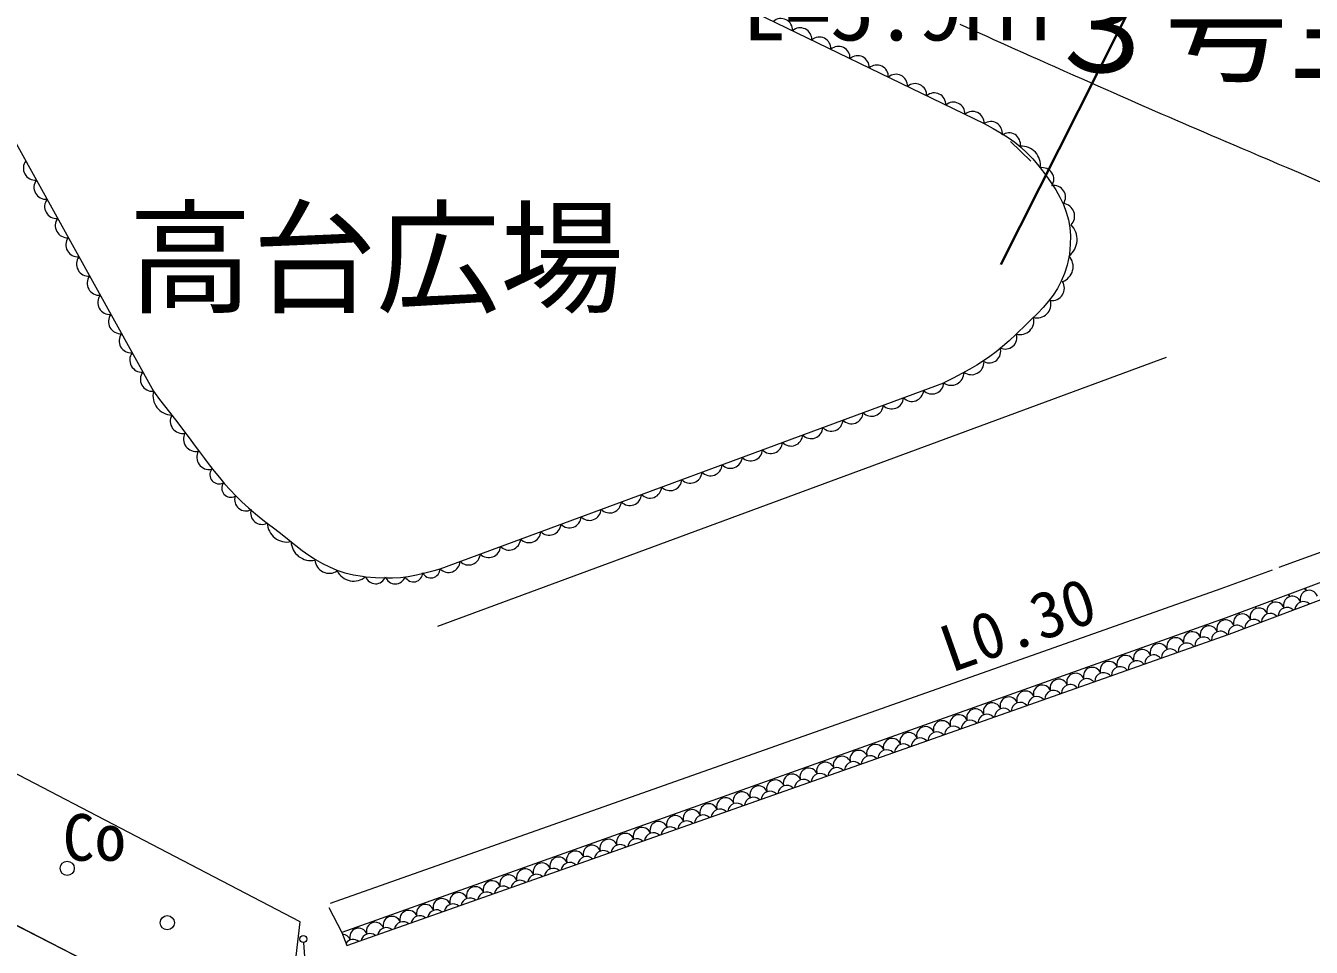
# Model space of a CAD drawing. Units: millimetres, scale not verified. Extents: x 0 to 420500, y 0 to 297000.
# Drawn here: x 213299 to 231461, y 86883 to 99899 of the extents above; entities that cross this region are included whole.
import ezdxf
from ezdxf.enums import TextEntityAlignment as Align

# ---------------------------------------------------------------- set-up
doc = ezdxf.new("R2010")
doc.units = ezdxf.units.MM
doc.header["$LTSCALE"] = 500
for name, color, linetype, lineweight in [('公園現況施設', 7, 'Continuous', 18), ('地下埋設物（排水）', 5, 'Continuous', 18), ('地下埋設物（電気）', 1, 'Continuous', 35), ('外周（境界）線', 33, 'Continuous', 18)]:
    doc.layers.add(name, color=color, linetype=linetype, lineweight=lineweight)
doc.layers.add('施設注釈', color=7, linetype='Continuous')
doc.styles.add('ＭＳ ゴシック', font='')
doc.styles.get('ＭＳ ゴシック').set_extended_font_data('MS Gothic')

msp = doc.modelspace()

# ---------------------------------------------------------------- linework, layer by layer
at = {"layer": '公園現況施設'}
for p, q in [((213306.2, 105079.4), (226839.1, 98516.2)), ((210743.2, 102599.5), (215103, 94736.4)), ((227497.1, 97988.4), (227213.2, 98264.6)), ((219120.1, 91418.1), (229417.5, 95216.5)), ((219152, 92229.3), (226268.1, 94854.2)), ((231006.9, 92250), (235156, 93773)), ((216899.4, 85274.2), (208980.4, 89349.6)), ((217581, 87445), (217764.9, 87093.3)), ((219059.4, 87404.6), (219060.4, 87404.3)), ((217224.1, 86949.4), (217295.6, 85851.2))]:
    msp.add_line(p, q, dxfattribs=at)
for points in [[(226494.1, 99921.9), (226590, 99878.4), (226685, 99835.5), (226780, 99792.6), (226875.5, 99749.6), (226972.4, 99706.1), (227071.2, 99661.7), (227172.8, 99616.3), (227277.8, 99569.3), (227386.9, 99520.6), (227500.8, 99469.7), (227620.2, 99416.5), (227745.8, 99360.5), (227834.1, 99321.1), (227965.3, 99262.7), (228091.5, 99206.7), (228213, 99152.7), (228330.2, 99100.7), (228443.6, 99050.6), (228553.5, 99002), (228660.3, 98954.9), (228764.3, 98909.1), (228866, 98864.5), (228965.8, 98820.8), (229063.9, 98777.9), (229160.8, 98735.6), (229256.8, 98693.8), (229352.5, 98652.3), (229448, 98610.9), (229543.8, 98569.5), (229640.3, 98527.8), (229737.9, 98485.8), (229837, 98443.2), (229937.8, 98399.9), (230040.9, 98355.8), (230146.5, 98310.5), (230255.1, 98264.1), (230367, 98216.3), (230482.7, 98166.9), (230602.5, 98115.9), (230726.7, 98062.9), (230855.8, 98007.9), (230990.2, 97950.6), (231130.1, 97891), (231276.1, 97828.8), (231428.4, 97763.9), (231587.5, 97696.1)], [(226839.1, 98516.2), (226965.8, 98447.5), (227078.3, 98382.8), (227179.5, 98319.1), (227272.2, 98253.5), (227359, 98183.2), (227442.8, 98105.4), (227526.4, 98017.1), (227612.5, 97915.4), (227631.1, 97892.1), (227712.5, 97786.4), (227786.5, 97682.6), (227852.7, 97579.8), (227910.5, 97477.1), (227959.6, 97373.4), (227999.4, 97267.9), (228029.5, 97159.5), (228049.4, 97047.3), (228058.5, 96930.4), (228056.6, 96807.7), (228043, 96678.4), (228038.1, 96647.1), (228010.6, 96516.9), (227974.1, 96398.4), (227928.9, 96289.9), (227875.6, 96189.6), (227814.7, 96095.8), (227746.7, 96006.7), (227672, 95920.4), (227591.2, 95835.2), (227504.8, 95749.4), (227413.3, 95661.1), (227317.2, 95568.6), (227293.1, 95545.1), (227193.2, 95450.5), (227099.6, 95367.3), (227009.6, 95293.5), (226920.8, 95226.9), (226830.5, 95165.1), (226736.1, 95106.1), (226635.1, 95047.7), (226524.9, 94987.6), (226403, 94923.6), (226268.1, 94854.2)], [(215103, 94736.4), (215191, 94618.2), (215258.5, 94530.7), (215328.3, 94442.3), (215362, 94399.4), (215448.3, 94288.1), (215529.6, 94180.9), (215606.8, 94077.5), (215680.9, 93977.5), (215752.6, 93880.7), (215823.1, 93786.6), (215893, 93695), (215963.4, 93605.4), (216035.2, 93517.5), (216109.2, 93431), (216186.4, 93345.5), (216267.6, 93260.6), (216353.8, 93176.1), (216445.9, 93091.6), (216544.7, 93006.7), (216651.3, 92921.1), (216711, 92875.4), (216819.1, 92792.5), (216921.3, 92711.9), (217019.1, 92634.1), (217113.8, 92559.5), (217206.9, 92488.8), (217299.7, 92422.3), (217393.7, 92360.8), (217490.1, 92304.6), (217590.5, 92254.3), (217696.2, 92210.4), (217808.6, 92173.4), (217929.1, 92143.9), (218059.1, 92122.4), (218102, 92117.3), (218238.4, 92105.2), (218363.1, 92099.3), (218479.8, 92099.9), (218592.1, 92107.1), (218703.7, 92121), (218818.1, 92141.9), (218938.9, 92170), (219069.9, 92205.3), (219152, 92229.3)], [(217605, 87506), (230190, 91950.1), (230913.1, 92215.5)], [(216949.7, 85301), (217177.9, 87242.3), (210667.9, 90632.5), (209718.9, 89374.5), (208985.9, 89372.6)]]:
    msp.add_lwpolyline(points, dxfattribs=at)
msp.add_lwpolyline([(237245, 93751.9), (237306, 94004.9), (236998, 93952.9), (235285, 93417), (230260, 91535.1), (217764.9, 87093.3), (217837.9, 86907.3), (230299, 91307.1), (235348, 93209), (237000, 93697.9)], close=True, dxfattribs=at)
for centre, radius in [((213885.6, 87998), 100), ((215298.8, 87230.3), 100), ((217220.9, 86999.3), 50)]:
    msp.add_circle(centre, radius, dxfattribs=at)
for centre, radius, start, end in [((223969.7, 99837.7), 163.1, 356.88938, 131.36495), ((224240.3, 99706.4), 163.1, 356.88938, 131.36495), ((224511, 99575.1), 163.1, 356.88938, 131.36495), ((224781.7, 99443.9), 163.1, 356.88938, 131.36495), ((225052.3, 99312.6), 163.1, 356.88938, 131.36495), ((225323, 99181.3), 163.1, 356.88938, 131.36495), ((225593.6, 99050.1), 163.1, 356.88938, 131.36495), ((225864.3, 98918.8), 163.1, 356.88938, 131.36495), ((226134.9, 98787.5), 163.1, 356.88938, 131.36495), ((226405.6, 98656.3), 163.1, 356.88938, 131.36495), ((226676.3, 98525), 163.1, 356.88938, 131.36495), ((226933.1, 98382.4), 163.5, 350.79736, 125.09083), ((227188.5, 98222.4), 163.5, 350.79736, 125.09083), ((227369.7, 97932.5), 264.5, 351.21228, 94.29916), ((213435.5, 97888.5), 170.2, 143.35517, 274.65883), ((227660.2, 97731.1), 163.6, 325.98324, 100.22892), ((213585.8, 97617.4), 170.2, 143.35517, 274.65883), ((227824.8, 97478.6), 163.6, 325.98324, 100.22892), ((213736.2, 97346.3), 170.2, 143.35517, 274.65883), ((227941, 97211.2), 177, 315.26079, 83.68246), ((213886.5, 97075.1), 170.2, 143.35517, 274.65883), ((227860.4, 96879.3), 292.4, 307.42404, 45.12954), ((214036.8, 96804), 170.2, 143.35517, 274.65883), ((214187.2, 96532.8), 170.2, 143.35517, 274.65883), ((227872, 96496.6), 224.2, 289.46484, 42.19521), ((214337.5, 96261.7), 170.2, 143.35517, 274.65883), ((227797.4, 96192.4), 175.8, 262.95157, 31.86091), ((214487.9, 95990.5), 170.2, 143.35517, 274.65883), ((227590.3, 95965.9), 192.7, 253.15253, 15.65204), ((214638.2, 95719.4), 170.2, 143.35517, 274.65883), ((227348.9, 95729.5), 192.7, 253.15253, 15.65204), ((214788.5, 95448.3), 170.2, 143.35517, 274.65883), ((227138.7, 95494.8), 162.3, 243.21446, 18.05187), ((226911.2, 95299.6), 162.3, 243.21446, 18.05187), ((214938.9, 95177.1), 170.2, 143.35517, 274.65883), ((215089.2, 94906), 170.2, 143.35517, 274.65883), ((226373.4, 94999.9), 179.8, 234.14067, 1.45989), ((226658.4, 95150.1), 179.8, 234.14067, 1.45989), ((226103.2, 94862.7), 165.1, 223.45988, 357.03448), ((215371.9, 94675), 275.8, 167.14356, 267.94195), ((225533.9, 94652.7), 165.1, 223.45988, 357.03448), ((225818.6, 94757.7), 165.1, 223.45988, 357.03448), ((225249.3, 94547.7), 165.1, 223.45988, 357.03448), ((215516.2, 94316.3), 175.2, 151.67156, 280.84277), ((224680, 94337.7), 165.1, 223.45988, 357.03448), ((224964.6, 94442.7), 165.1, 223.45988, 357.03448), ((215703.4, 94061.1), 175.2, 151.67156, 280.84277), ((224110.7, 94127.7), 165.1, 223.45988, 357.03448), ((224395.4, 94232.7), 165.1, 223.45988, 357.03448), ((223541.4, 93917.8), 165.1, 223.45988, 357.03448), ((223826.1, 94022.7), 165.1, 223.45988, 357.03448), ((215890.5, 93805.9), 175.2, 151.67156, 280.84277), ((223256.8, 93812.8), 165.1, 223.45988, 357.03448), ((216029.8, 93559), 130, 144.83482, 298.14146), ((222687.5, 93602.8), 165.1, 223.45988, 357.03448), ((222972.1, 93707.8), 165.1, 223.45988, 357.03448), ((216197.4, 93369.4), 130, 144.83482, 298.14146), ((222118.2, 93392.8), 165.1, 223.45988, 357.03448), ((222402.9, 93497.8), 165.1, 223.45988, 357.03448), ((216409.6, 93205.1), 158.9, 161.76768, 298.24389), ((221548.9, 93182.8), 165.1, 223.45988, 357.03448), ((221833.6, 93287.8), 165.1, 223.45988, 357.03448), ((216635.8, 93015.4), 158.9, 161.76768, 298.24389), ((221264.3, 93077.8), 165.1, 223.45988, 357.03448), ((216988.3, 92884.7), 277.5, 181.93062, 282.40863), ((220695, 92867.8), 165.1, 223.45988, 357.03448), ((220979.7, 92972.8), 165.1, 223.45988, 357.03448), ((220125.7, 92657.8), 165.1, 223.45988, 357.03448), ((220410.4, 92762.8), 165.1, 223.45988, 357.03448), ((217325.2, 92623.1), 277.5, 181.93062, 282.40863), ((219841.1, 92552.8), 165.1, 223.45988, 357.03448), ((217588, 92368.8), 203.8, 184.69688, 303.45096), ((219271.8, 92342.8), 165.1, 223.45988, 357.03448), ((219556.4, 92447.8), 165.1, 223.45988, 357.03448), ((217932.9, 92314.8), 259.9, 206.51611, 310.57187), ((218241.6, 92164.2), 147.3, 198.53739, 341.07607), ((218520.6, 92163.2), 147.3, 198.53739, 341.07607), ((218776.3, 92172.8), 129.7, 206.26698, 359.79323), ((219022.3, 92229.8), 129.7, 206.26698, 359.79323), ((231428.6, 91800.6), 125, 19.56923, 199.56923), ((231268.9, 91876.6), 125, 19.56923, 36.34104), ((231504.5, 91960.3), 125, 182.71149, 199.56923), ((230957.5, 91633.2), 125, 19.56923, 199.56923), ((230797.8, 91709.1), 125, 19.56923, 32.37804), ((231033.4, 91792.8), 125, 186.71113, 199.56923), ((231193, 91716.9), 125, 19.56923, 199.56923), ((231033.4, 91792.8), 125, 19.56923, 34.35111), ((231268.9, 91876.6), 125, 184.7212, 199.56923), ((231352.7, 91641), 125, 48.77124, 172.51002), ((230486.3, 91465.7), 125, 19.56923, 199.56923), ((230326.7, 91541.6), 125, 19.56923, 28.47183), ((230562.2, 91625.4), 125, 190.64311, 199.56923), ((230721.9, 91549.4), 125, 19.56907, 199.5694), ((230562.2, 91625.4), 125, 19.56923, 30.41913), ((230797.8, 91709.1), 125, 188.6842, 199.56923), ((230881.5, 91473.5), 125, 44.01204, 177.26921), ((231117.1, 91557.3), 125, 46.36781, 174.91344), ((230015.2, 91298.2), 125, 19.56923, 199.56923), ((229855.6, 91374.1), 125, 19.56923, 27.00601), ((230091.1, 91457.9), 125, 192.13245, 199.56923), ((230250.8, 91382), 125, 19.56923, 199.56923), ((230091.1, 91457.9), 125, 19.56923, 27.00601), ((230326.7, 91541.6), 125, 192.13245, 199.56923), ((230410.4, 91306.1), 125, 39.41831, 181.71846), ((230646, 91389.8), 125, 41.69744, 179.58381), ((229148.9, 91122.9), 125, 19.56923, 27.00601), ((229384.4, 91206.7), 125, 192.13245, 199.56923), ((229544.1, 91130.8), 125, 19.56923, 199.56923), ((229384.4, 91206.7), 125, 19.56923, 27.00601), ((229620, 91290.4), 125, 192.13245, 199.56923), ((229703.7, 91054.8), 125, 37.94704, 180.94702), ((229779.7, 91214.5), 125, 19.56923, 199.56923), ((229620, 91290.4), 125, 19.56923, 27.00601), ((229855.6, 91374.1), 125, 192.13245, 199.56923), ((229939.3, 91138.6), 125, 37.68951, 181.20455), ((230174.9, 91222.3), 125, 37.43237, 181.46169), ((228837.4, 90879.5), 125, 19.56923, 199.56923), ((228677.8, 90955.5), 125, 19.56923, 27.00601), ((228913.3, 91039.2), 125, 192.13245, 199.56923), ((229073, 90963.3), 125, 19.56923, 199.56923), ((228913.3, 91039.2), 125, 19.56923, 27.00601), ((229148.9, 91122.9), 125, 192.13245, 199.56923), ((229232.6, 90887.4), 125, 38.46326, 180.4308), ((229308.5, 91047), 125, 19.56923, 199.56923), ((229468.2, 90971.1), 125, 38.20495, 180.68911), ((228366.3, 90712.1), 125, 19.56923, 199.56923), ((228206.6, 90788), 125, 19.56923, 27.00601), ((228442.2, 90871.7), 125, 192.13245, 199.56923), ((228601.9, 90795.8), 125, 19.56923, 199.56923), ((228442.2, 90871.7), 125, 19.56923, 27.00601), ((228677.8, 90955.5), 125, 192.13245, 199.56923), ((228761.5, 90719.9), 125, 38.98109, 179.91297), ((228997.1, 90803.6), 125, 38.72197, 180.17209), ((227895.2, 90544.6), 125, 19.56907, 199.5694), ((227735.5, 90620.5), 125, 19.56923, 27.00601), ((227971.1, 90704.2), 125, 192.13245, 199.56923), ((228130.7, 90628.3), 125, 19.56923, 199.56923), ((227971.1, 90704.2), 125, 19.56923, 27.00601), ((228206.6, 90788), 125, 192.13245, 199.56923), ((228290.4, 90552.4), 125, 39.50058, 179.39348), ((228525.9, 90636.2), 125, 39.24063, 179.65344), ((227424.1, 90377.1), 125, 19.56923, 199.56923), ((227264.4, 90453), 125, 19.56923, 27.00601), ((227500, 90536.8), 125, 192.13245, 199.56923), ((227659.6, 90460.9), 125, 19.56923, 199.56923), ((227500, 90536.8), 125, 19.56923, 27.00601), ((227735.5, 90620.5), 125, 192.13245, 199.56923), ((227819.3, 90385), 125, 40.0218, 178.87226), ((228054.8, 90468.7), 125, 39.76097, 179.13309), ((226952.9, 90209.7), 125, 19.56923, 199.56923), ((226793.3, 90285.6), 125, 19.56923, 27.00601), ((227028.9, 90369.3), 125, 192.13245, 199.56923), ((227188.5, 90293.4), 125, 19.56923, 199.56923), ((227028.9, 90369.3), 125, 19.56923, 27.00601), ((227264.4, 90453), 125, 192.13245, 199.56923), ((227348.1, 90217.5), 125, 40.54481, 178.34925), ((227583.7, 90301.2), 125, 40.28308, 178.61098), ((226246.3, 89958.4), 125, 19.56923, 199.56923), ((226086.6, 90034.4), 125, 19.56923, 27.00601), ((226322.2, 90118.1), 125, 192.13245, 199.56923), ((226481.8, 90042.2), 125, 19.56923, 199.56923), ((226322.2, 90118.1), 125, 19.56923, 27.00601), ((226557.7, 90201.8), 125, 192.13245, 199.56923), ((226641.5, 89966.3), 125, 41.33281, 177.56126), ((226717.4, 90125.9), 125, 19.56923, 199.56923), ((226557.7, 90201.8), 125, 19.56923, 27.00601), ((226793.3, 90285.6), 125, 192.13245, 199.56923), ((226877, 90050), 125, 41.06966, 177.8244), ((227112.6, 90133.7), 125, 40.807, 178.08706), ((225775.1, 89791), 125, 19.56923, 199.56923), ((225615.5, 89866.9), 125, 19.56923, 27.00601), ((225851.1, 89950.6), 125, 192.13245, 199.56923), ((226010.7, 89874.7), 125, 19.56923, 199.56923), ((225851.1, 89950.6), 125, 19.56923, 27.00601), ((226086.6, 90034.4), 125, 192.13245, 199.56923), ((226170.3, 89798.8), 125, 41.86055, 177.03351), ((226405.9, 89882.5), 125, 41.59643, 177.29763), ((225304, 89623.5), 125, 19.56949, 199.56898), ((225144.4, 89699.4), 125, 19.56923, 27.00601), ((225379.9, 89783.1), 125, 192.13245, 199.56923), ((225539.6, 89707.2), 125, 19.56923, 199.56923), ((225379.9, 89783.1), 125, 19.56923, 27.00601), ((225615.5, 89866.9), 125, 192.13245, 199.56923), ((225699.2, 89631.3), 125, 42.39031, 176.50375), ((225934.8, 89715.1), 125, 42.12518, 176.76889), ((224832.9, 89456), 125, 19.56949, 199.56898), ((224673.3, 89531.9), 125, 19.56923, 27.00601), ((224908.8, 89615.7), 125, 192.13245, 199.56923), ((225068.5, 89539.8), 125, 19.56923, 199.56923), ((224908.8, 89615.7), 125, 19.56923, 27.00601), ((225144.4, 89699.4), 125, 192.13245, 199.56923), ((225228.1, 89463.9), 125, 42.92216, 175.97191), ((225463.7, 89547.6), 125, 42.65597, 176.23809), ((224361.8, 89288.6), 125, 19.56923, 199.56923), ((224202.1, 89364.5), 125, 19.56923, 27.00601), ((224437.7, 89448.2), 125, 192.13245, 199.56923), ((224597.3, 89372.3), 125, 19.56923, 199.56923), ((224437.7, 89448.2), 125, 19.56923, 27.00601), ((224673.3, 89531.9), 125, 192.13245, 199.56923), ((224757, 89296.4), 125, 43.45615, 175.43791), ((224992.6, 89380.1), 125, 43.18888, 175.70518), ((223890.7, 89121.1), 125, 19.56923, 199.56923), ((223731, 89197), 125, 19.56923, 27.00601), ((223966.6, 89280.7), 125, 192.13245, 199.56923), ((224126.2, 89204.8), 125, 19.56907, 199.5694), ((223966.6, 89280.7), 125, 19.56923, 27.00601), ((224202.1, 89364.5), 125, 192.13245, 199.56923), ((224285.9, 89128.9), 125, 43.99237, 174.90169), ((224521.4, 89212.6), 125, 43.72398, 175.17008), ((223184, 88869.9), 125, 19.56907, 199.5694), ((223024.3, 88945.8), 125, 19.56923, 27.00601), ((223259.9, 89029.5), 125, 192.13245, 199.56923), ((223419.5, 88953.6), 125, 19.56923, 199.56923), ((223259.9, 89029.5), 125, 19.56923, 27.00601), ((223495.5, 89113.3), 125, 192.13245, 199.56923), ((223579.2, 88877.7), 125, 44.80105, 174.09302), ((223655.1, 89037.3), 125, 19.56923, 199.56923), ((223495.5, 89113.3), 125, 19.56923, 27.00601), ((223731, 89197), 125, 192.13245, 199.56923), ((223814.8, 88961.4), 125, 44.5309, 174.36317), ((224050.3, 89045.2), 125, 44.26134, 174.63272), ((222712.9, 88702.4), 125, 19.56923, 199.56923), ((222553.2, 88778.3), 125, 19.56923, 27.00601), ((222788.8, 88862), 125, 192.13245, 199.56923), ((222948.4, 88786.1), 125, 19.56923, 199.56923), ((222788.8, 88862), 125, 19.56923, 27.00601), ((223024.3, 88945.8), 125, 192.13245, 199.56923), ((223108.1, 88710.2), 125, 45.34317, 173.55089), ((223343.6, 88794), 125, 45.0718, 173.82226), ((222241.7, 88534.9), 125, 19.56907, 199.5694), ((222082.1, 88610.8), 125, 19.56923, 27.00601), ((222317.7, 88694.6), 125, 192.13245, 199.56923), ((222477.3, 88618.7), 125, 19.56923, 199.56923), ((222317.7, 88694.6), 125, 19.56923, 27.00601), ((222553.2, 88778.3), 125, 192.13245, 199.56923), ((222637, 88542.8), 125, 45.88779, 173.00627), ((222872.5, 88626.5), 125, 45.61516, 173.2789), ((221770.6, 88367.5), 125, 19.56923, 199.56923), ((221611, 88443.4), 125, 19.56923, 27.00601), ((221846.5, 88527.1), 125, 192.13245, 199.56923), ((222006.2, 88451.2), 125, 19.56949, 199.56898), ((221846.5, 88527.1), 125, 19.56923, 27.00601), ((222082.1, 88610.8), 125, 192.13245, 199.56923), ((222165.8, 88375.3), 125, 46.43501, 172.45906), ((222401.4, 88459), 125, 46.16107, 172.73299), ((221299.5, 88200), 125, 19.56923, 199.56923), ((221139.9, 88275.9), 125, 19.56923, 27.00601), ((221375.4, 88359.6), 125, 192.13245, 199.56923), ((221535.1, 88283.7), 125, 19.56923, 199.56923), ((221375.4, 88359.6), 125, 19.56923, 27.00601), ((221611, 88443.4), 125, 192.13245, 199.56923), ((221694.7, 88207.8), 125, 46.98489, 171.90917), ((221930.3, 88291.5), 125, 46.70961, 172.18445), ((220828.4, 88032.5), 125, 19.56923, 199.56923), ((220668.7, 88108.4), 125, 19.56923, 27.00601), ((220904.3, 88192.2), 125, 192.13245, 199.56923), ((221063.9, 88116.2), 125, 19.56907, 199.5694), ((220904.3, 88192.2), 125, 19.56923, 27.00601), ((221139.9, 88275.9), 125, 192.13245, 199.56923), ((221223.6, 88040.3), 125, 47.53755, 171.35652), ((221459.2, 88124.1), 125, 47.26087, 171.6332), ((220121.7, 87781.3), 125, 19.56923, 199.56923), ((219962.1, 87857.2), 125, 19.56923, 27.00601), ((220197.6, 87940.9), 125, 192.13245, 199.56923), ((220357.3, 87865), 125, 19.56923, 199.56923), ((220197.6, 87940.9), 125, 19.56923, 27.00601), ((220433.2, 88024.7), 125, 192.13245, 199.56923), ((220516.9, 87789.1), 125, 48.37192, 170.52215), ((220592.8, 87948.8), 125, 19.56923, 199.56923), ((220433.2, 88024.7), 125, 19.56923, 27.00601), ((220668.7, 88108.4), 125, 192.13245, 199.56923), ((220752.5, 87872.9), 125, 48.09306, 170.80101), ((220988, 87956.6), 125, 47.81494, 171.07913), ((219650.6, 87613.8), 125, 19.56923, 199.56923), ((219490.9, 87689.7), 125, 19.56923, 27.00601), ((219726.5, 87773.5), 125, 192.13245, 199.56923), ((219886.1, 87697.6), 125, 19.56923, 199.56923), ((219726.5, 87773.5), 125, 19.56923, 27.00601), ((219962.1, 87857.2), 125, 192.13245, 199.56923), ((220045.8, 87621.6), 125, 48.9319, 169.96216), ((220281.4, 87705.4), 125, 48.65153, 170.24254), ((219179.5, 87446.4), 125, 19.56907, 199.5694), ((219019.8, 87522.3), 125, 19.56923, 27.00601), ((219255.4, 87606), 125, 192.13245, 199.56923), ((219415, 87530.1), 125, 19.56923, 199.56923), ((219255.4, 87606), 125, 19.56923, 27.00601), ((219490.9, 87689.7), 125, 192.13245, 199.56923), ((219574.7, 87454.2), 125, 49.495, 169.39906), ((219810.2, 87537.9), 125, 49.21306, 169.68101), ((218708.4, 87278.9), 125, 19.56923, 199.56923), ((218548.7, 87354.8), 125, 19.56923, 27.00601), ((218784.3, 87438.5), 125, 192.13245, 199.56923), ((218943.9, 87362.6), 125, 19.56923, 199.56923), ((218784.3, 87438.5), 125, 19.56923, 27.00601), ((219019.8, 87522.3), 125, 192.13245, 199.56923), ((219103.6, 87286.7), 125, 50.06132, 168.83274), ((219339.1, 87370.4), 125, 49.77775, 169.11631), ((218237.2, 87111.4), 125, 19.56907, 199.5694), ((218077.6, 87187.3), 125, 19.56923, 27.00601), ((218313.1, 87271.1), 125, 192.13245, 199.56923), ((218472.8, 87195.1), 125, 19.56923, 199.56923), ((218313.1, 87271.1), 125, 19.56923, 27.00601), ((218548.7, 87354.8), 125, 192.13245, 199.56923), ((218632.4, 87119.2), 125, 50.63097, 168.26309), ((218868, 87203), 125, 50.34572, 168.54834), ((217766.1, 86943.9), 125, 19.56923, 86.12233), ((218001.7, 87027.7), 125, 19.56923, 199.56923), ((217842, 87103.6), 125, 19.56923, 27.00601), ((218077.6, 87187.3), 125, 192.13245, 199.56923), ((218161.3, 86951.8), 125, 51.20407, 167.68999), ((218396.9, 87035.5), 125, 50.91708, 167.97698), ((217925.8, 86868), 125, 51.49195, 144.08443)]:
    msp.add_arc(centre, radius, start, end, dxfattribs=at)
at = {"layer": '地下埋設物（電気）'}
msp.add_line((227075.5, 96526), (229742.5, 101822.2), dxfattribs=at)
at = {"layer": '外周（境界）線'}
msp.add_lwpolyline([(167103.4, 100646.7), (176733.4, 99547.7), (186891.1, 98347), (194139.4, 96251.7), (196244.4, 95492.7), (201403.4, 93243.7), (206444.4, 90634.7), (218076.4, 84678.7), (229164.4, 80222.7), (231668.4, 79441.7), (244652.4, 79998.7), (250839.4, 81038.7), (261160.4, 85062.7), (268167.4, 88440.7), (274279.4, 92509.7), (288704.4, 106895.7)], dxfattribs=at)

# ---------------------------------------------------------------- texts
at = {"layer": '地下埋設物（排水）', "style": 'ＭＳ ゴシック'}
msp.add_text('L0.30', height=659.8, rotation=19.501, dxfattribs=at).set_placement((227314.5, 91441.4), align=Align.MIDDLE_CENTER)
at = {"layer": '地下埋設物（電気）', "style": 'ＭＳ ゴシック'}
msp.add_text('L=5.9ｍ', height=916.4, dxfattribs=at).set_placement((223417.2, 99416.5), align=Align.BOTTOM_LEFT)
at = {"layer": '施設注釈', "style": 'ＭＳ ゴシック'}
for s, p in [('３号主園路', (227636.5, 98858.4)), ('高台広場', (214750.4, 95594.4))]:
    msp.add_text(s, height=1283, dxfattribs=at).set_placement(p, align=Align.BOTTOM_LEFT)
msp.add_text('Co', height=659.8, dxfattribs=at).set_placement((214270.6, 88434.9), align=Align.MIDDLE_CENTER)

doc.saveas('drawing.dxf')
